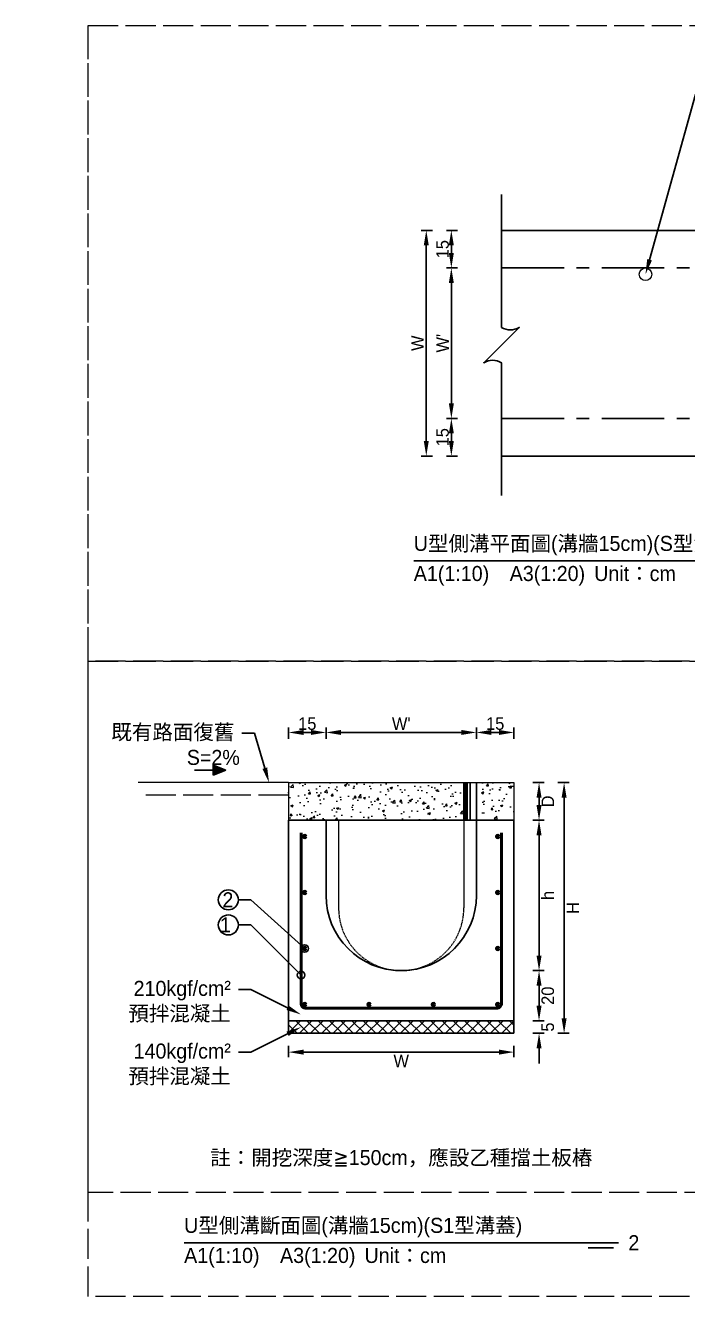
# Model space of a CAD drawing. Extents: x -8520 to 1950, y -2159 to 466.
# Drawn here: x -1735 to -1471, y -1164 to -657 of the extents above; entities that cross this region are included whole.
import ezdxf
from ezdxf import colors
from ezdxf.entities.mleader import LeaderData, LeaderLine
from ezdxf.math import Vec2, Vec3

# ---------------------------------------------------------------- set-up
doc = ezdxf.new("R2010")
doc.units = 0
doc.header["$MEASUREMENT"] = 0
for name, pattern in [('ACAD_ISO02W100', [15, 12, -3]), ('CENTERX2', [4, 2.5, -0.5, 0.5, -0.5]), ('HIDDEN', [0.375, 0.25, -0.125])]:
    doc.linetypes.add(name, pattern=pattern)
doc.layers.add('一、4.基本-隱藏', color=9, linetype='ACAD_ISO02W100', lineweight=20, plot=False)
doc.layers.add('三、3.文字-註解文字', color=2, linetype='Continuous')
for name, color, linetype, lineweight in [('二、1.繪圖-既有設施', 8, 'Continuous', 20), ('二、2.繪圖-施作項目', 181, 'Continuous', 30), ('二、3.繪圖-排水流向', 170, 'Continuous', 30), ('二、4.繪圖-設計鋪面', 40, 'Continuous', 20), ('二、5.繪圖-鋼筋', 60, 'Continuous', 50), ('二、6.繪圖-其他施作項目', 35, 'Continuous', 30)]:
    doc.layers.add(name, color=color, linetype=linetype, lineweight=lineweight)
doc.styles.add('次圖名(詳圖)', font='MS PGothic.ttf', dxfattribs={"height": 6})
doc.styles.add('註解文字(詳圖)', font='MS PGothic.ttf', dxfattribs={"height": 5})
doc.dimstyles.new('註解文字(詳圖)', dxfattribs={"dimtxt": 6, "dimasz": 6, "dimexe": 2, "dimexo": 5, "dimgap": 1, "dimtad": 2, "dimzin": 0, "dimdsep": 46, "dimtxsty": '註解文字(詳圖)', "dimcen": 0.1, "dimclrd": 256, "dimclre": 256, "dimclrt": 256, "dimadec": 0, "dimazin": 0, "dimtfac": 1, "dimtofl": 0, "dimtmove": 0, "dimatfit": 3, "dimfxlon": 1, "dimtolj": 1, "dimtzin": 0, "dimlwd": -1, "dimlwe": -1, "dimarcsym": 1})

# ---------------------------------------------------------------- blocks, each defined once
blk = doc.blocks.new('*D97')
at = {"layer": 'Defpoints', "color": 0, "transparency": 16777216}
for p in [(-1545, -738.75), (-1565, -753.75), (-1545, -753.75)]:
    blk.add_point(p, dxfattribs=at)
at = {"layer": '三、3.文字-註解文字', "transparency": 16777216}
for p, q in [((-1562.5, -738.75), (-1567, -738.75)), ((-1565, -744.75), (-1565, -747.75)), ((-1562.5, -753.75), (-1567, -753.75))]:
    blk.add_line(p, q, dxfattribs=at)
for points in [[(-1566, -744.75), (-1564, -744.75), (-1565, -738.75)], [(-1566, -747.75), (-1564, -747.75), (-1565, -753.75)]]:
    blk.add_solid(points, dxfattribs=at)
at = {"layer": '三、3.文字-註解文字', "transparency": 16777216, "insert": (-1568.5, -746.25), "char_height": 5, "attachment_point": 5, "rotation": 90, "style": '註解文字(詳圖)'}
blk.add_mtext('\\A1;15', dxfattribs=at)
blk = doc.blocks.new('*D98')
at = {"layer": 'Defpoints', "color": 0, "transparency": 16777216}
for p in [(-1545, -753.75), (-1565, -813.75), (-1545, -813.75)]:
    blk.add_point(p, dxfattribs=at)
at = {"layer": '三、3.文字-註解文字', "transparency": 16777216}
for p, q in [((-1562.5, -753.75), (-1567, -753.75)), ((-1565, -759.75), (-1565, -807.75)), ((-1562.5, -813.75), (-1567, -813.75))]:
    blk.add_line(p, q, dxfattribs=at)
for points in [[(-1566, -759.75), (-1564, -759.75), (-1565, -753.75)], [(-1566, -807.75), (-1564, -807.75), (-1565, -813.75)]]:
    blk.add_solid(points, dxfattribs=at)
at = {"layer": '三、3.文字-註解文字', "transparency": 16777216, "insert": (-1568.5, -783.75), "char_height": 5, "attachment_point": 5, "rotation": 90, "style": '註解文字(詳圖)'}
blk.add_mtext("\\A1;W'", dxfattribs=at)
blk = doc.blocks.new('*D99')
at = {"layer": 'Defpoints', "color": 0, "transparency": 16777216}
for p in [(-1545, -813.75), (-1565, -828.75), (-1545, -828.75)]:
    blk.add_point(p, dxfattribs=at)
at = {"layer": '三、3.文字-註解文字', "transparency": 16777216}
for p, q in [((-1562.5, -813.75), (-1567, -813.75)), ((-1565, -819.75), (-1565, -822.75)), ((-1562.5, -828.75), (-1567, -828.75))]:
    blk.add_line(p, q, dxfattribs=at)
for points in [[(-1566, -819.75), (-1564, -819.75), (-1565, -813.75)], [(-1566, -822.75), (-1564, -822.75), (-1565, -828.75)]]:
    blk.add_solid(points, dxfattribs=at)
at = {"layer": '三、3.文字-註解文字', "transparency": 16777216, "insert": (-1568.5, -821.25), "char_height": 5, "attachment_point": 5, "rotation": 90, "style": '註解文字(詳圖)'}
blk.add_mtext('\\A1;15', dxfattribs=at)
blk = doc.blocks.new('排水流向')
at = {"layer": '二、3.繪圖-排水流向'}
h = blk.add_hatch(color=256, dxfattribs=at)
h.dxf.hatch_style = 1
h.paths.add_polyline_path([(0, 1), (0, -1), (2.5, 0)])
for points in [[(-3.75, 0), (0, 0)], [(0, 1), (0, -1)], [(2.5, 0), (0, 1)], [(2.5, 0), (0, -1)]]:
    blk.add_lwpolyline(points, dxfattribs=at)
blk = doc.blocks.new('*D115')
at = {"layer": 'Defpoints', "color": 0, "transparency": 16777216}
for p in [(-1615, -939), (-1615, -974), (-1555, -974)]:
    blk.add_point(p, dxfattribs=at)
at = {"layer": '三、3.文字-註解文字', "transparency": 16777216}
for p, q in [((-1615, -941.5), (-1615, -937)), ((-1555, -941.5), (-1555, -937)), ((-1561, -939), (-1609, -939))]:
    blk.add_line(p, q, dxfattribs=at)
for points in [[(-1609, -938), (-1609, -940), (-1615, -939)], [(-1561, -938), (-1561, -940), (-1555, -939)]]:
    blk.add_solid(points, dxfattribs=at)
at = {"layer": '三、3.文字-註解文字', "transparency": 16777216, "insert": (-1585, -935.5), "char_height": 5, "attachment_point": 5, "style": '註解文字(詳圖)'}
blk.add_mtext("\\A1;W'", dxfattribs=at)
blk = doc.blocks.new('*D116')
at = {"layer": 'Defpoints', "color": 0, "transparency": 16777216}
for p in [(-1630, -939), (-1630, -974), (-1615, -974)]:
    blk.add_point(p, dxfattribs=at)
at = {"layer": '三、3.文字-註解文字', "transparency": 16777216}
for p, q in [((-1630, -941.5), (-1630, -937)), ((-1615, -941.5), (-1615, -937)), ((-1621, -939), (-1624, -939))]:
    blk.add_line(p, q, dxfattribs=at)
for points in [[(-1624, -938), (-1624, -940), (-1630, -939)], [(-1621, -938), (-1621, -940), (-1615, -939)]]:
    blk.add_solid(points, dxfattribs=at)
at = {"layer": '三、3.文字-註解文字', "transparency": 16777216, "insert": (-1622.5, -935.5), "char_height": 5, "attachment_point": 5, "style": '註解文字(詳圖)'}
blk.add_mtext('\\A1;15', dxfattribs=at)
blk = doc.blocks.new('*D117')
at = {"layer": 'Defpoints', "color": 0, "transparency": 16777216}
for p in [(-1555, -939), (-1555, -974), (-1540, -974)]:
    blk.add_point(p, dxfattribs=at)
at = {"layer": '三、3.文字-註解文字', "transparency": 16777216}
for p, q in [((-1555, -941.5), (-1555, -937)), ((-1540, -941.5), (-1540, -937)), ((-1546, -939), (-1549, -939))]:
    blk.add_line(p, q, dxfattribs=at)
for points in [[(-1549, -938), (-1549, -940), (-1555, -939)], [(-1546, -938), (-1546, -940), (-1540, -939)]]:
    blk.add_solid(points, dxfattribs=at)
at = {"layer": '三、3.文字-註解文字', "transparency": 16777216, "insert": (-1547.5, -935.5), "char_height": 5, "attachment_point": 5, "style": '註解文字(詳圖)'}
blk.add_mtext('\\A1;15', dxfattribs=at)
blk = doc.blocks.new('*D133')
at = {"layer": 'Defpoints', "color": 0, "transparency": 16777216}
for p in [(-1630, -1059), (-1540, -1059), (-1630, -1066.5)]:
    blk.add_point(p, dxfattribs=at)
at = {"layer": '三、3.文字-註解文字', "transparency": 16777216}
for p, q in [((-1630, -1064), (-1630, -1068.5)), ((-1540, -1064), (-1540, -1068.5)), ((-1546, -1066.5), (-1624, -1066.5))]:
    blk.add_line(p, q, dxfattribs=at)
for points in [[(-1624, -1065.5), (-1624, -1067.5), (-1630, -1066.5)], [(-1546, -1065.5), (-1546, -1067.5), (-1540, -1066.5)]]:
    blk.add_solid(points, dxfattribs=at)
at = {"layer": '三、3.文字-註解文字', "transparency": 16777216, "insert": (-1585, -1070), "char_height": 5, "attachment_point": 5, "style": '註解文字(詳圖)'}
blk.add_mtext('\\A1;W', dxfattribs=at)
blk = doc.blocks.new('_Small')
at = {"color": 0, "linetype": 'ByBlock', "lineweight": -2}
blk.add_circle((0, 0), 0.25, dxfattribs=at)
blk = doc.blocks.new('*D168')
at = {"layer": 'Defpoints', "color": 0, "transparency": 16777216}
for p in [(-1585, -974), (-1530, -974), (-1585, -1034)]:
    blk.add_point(p, dxfattribs=at)
at = {"layer": '三、3.文字-註解文字', "transparency": 16777216}
for p, q in [((-1532.5, -974), (-1528, -974)), ((-1530, -1028), (-1530, -980)), ((-1532.5, -1034), (-1528, -1034))]:
    blk.add_line(p, q, dxfattribs=at)
for points in [[(-1531, -980), (-1529, -980), (-1530, -974)], [(-1531, -1028), (-1529, -1028), (-1530, -1034)]]:
    blk.add_solid(points, dxfattribs=at)
at = {"layer": '三、3.文字-註解文字', "transparency": 16777216, "insert": (-1526.5, -1004), "char_height": 5, "attachment_point": 5, "rotation": 90, "style": '註解文字(詳圖)'}
blk.add_mtext('\\A1;h', dxfattribs=at)
blk = doc.blocks.new('*D169')
at = {"layer": 'Defpoints', "color": 0, "transparency": 16777216}
for p in [(-1585, -1034), (-1585, -1054), (-1530, -1054)]:
    blk.add_point(p, dxfattribs=at)
at = {"layer": '三、3.文字-註解文字', "transparency": 16777216}
for p, q in [((-1532.5, -1034), (-1528, -1034)), ((-1530, -1040), (-1530, -1048)), ((-1532.5, -1054), (-1528, -1054))]:
    blk.add_line(p, q, dxfattribs=at)
for points in [[(-1531, -1040), (-1529, -1040), (-1530, -1034)], [(-1531, -1048), (-1529, -1048), (-1530, -1054)]]:
    blk.add_solid(points, dxfattribs=at)
at = {"layer": '三、3.文字-註解文字', "transparency": 16777216, "insert": (-1526.5, -1044), "char_height": 5, "attachment_point": 5, "rotation": 90, "style": '註解文字(詳圖)'}
blk.add_mtext('\\A1;20', dxfattribs=at)
blk = doc.blocks.new('*D170')
at = {"layer": 'Defpoints', "color": 0, "transparency": 16777216}
for p in [(-1585, -1054), (-1585, -1059), (-1530, -1059)]:
    blk.add_point(p, dxfattribs=at)
at = {"layer": '三、3.文字-註解文字', "transparency": 16777216}
for p, q in [((-1530, -1048), (-1530, -1042)), ((-1532.5, -1054), (-1528, -1054)), ((-1532.5, -1059), (-1528, -1059)), ((-1530, -1065), (-1530, -1071))]:
    blk.add_line(p, q, dxfattribs=at)
for points in [[(-1531, -1048), (-1529, -1048), (-1530, -1054)], [(-1531, -1065), (-1529, -1065), (-1530, -1059)]]:
    blk.add_solid(points, dxfattribs=at)
at = {"layer": '三、3.文字-註解文字', "transparency": 16777216, "insert": (-1526.5, -1056.5), "char_height": 5, "attachment_point": 5, "rotation": 90, "style": '註解文字(詳圖)'}
blk.add_mtext('\\A1;5', dxfattribs=at)
blk = doc.blocks.new('*D171')
at = {"layer": 'Defpoints', "color": 0, "transparency": 16777216}
for p in [(-1540, -959), (-1530, -959), (-1540, -974)]:
    blk.add_point(p, dxfattribs=at)
at = {"layer": '三、3.文字-註解文字', "transparency": 16777216}
for p, q in [((-1532.5, -959), (-1528, -959)), ((-1530, -968), (-1530, -965)), ((-1532.5, -974), (-1528, -974))]:
    blk.add_line(p, q, dxfattribs=at)
for points in [[(-1531, -965), (-1529, -965), (-1530, -959)], [(-1531, -968), (-1529, -968), (-1530, -974)]]:
    blk.add_solid(points, dxfattribs=at)
at = {"layer": '三、3.文字-註解文字', "transparency": 16777216, "insert": (-1526.5, -966.5), "char_height": 5, "attachment_point": 5, "rotation": 90, "style": '註解文字(詳圖)'}
blk.add_mtext('\\A1;D', dxfattribs=at)
blk = doc.blocks.new('*D172')
at = {"layer": 'Defpoints', "color": 0, "transparency": 16777216}
for p in [(-1540, -959), (-1520, -959), (-1540, -1059)]:
    blk.add_point(p, dxfattribs=at)
at = {"layer": '三、3.文字-註解文字', "transparency": 16777216}
for p, q in [((-1522.5, -959), (-1518, -959)), ((-1520, -1053), (-1520, -965)), ((-1522.5, -1059), (-1518, -1059))]:
    blk.add_line(p, q, dxfattribs=at)
for points in [[(-1521, -965), (-1519, -965), (-1520, -959)], [(-1521, -1053), (-1519, -1053), (-1520, -1059)]]:
    blk.add_solid(points, dxfattribs=at)
at = {"layer": '三、3.文字-註解文字', "transparency": 16777216, "insert": (-1516.5, -1009), "char_height": 5, "attachment_point": 5, "rotation": 90, "style": '註解文字(詳圖)'}
blk.add_mtext('\\A1;H', dxfattribs=at)
blk = doc.blocks.new('*D377')
at = {"layer": 'Defpoints', "color": 0, "transparency": 16777216}
for p in [(-1575, -738.75), (-615, -738.75), (-1545, -828.75)]:
    blk.add_point(p, dxfattribs=at)
at = {"layer": '三、3.文字-註解文字', "transparency": 16777216}
for p, q in [((-1572.5, -738.75), (-1577, -738.75)), ((-1575, -822.75), (-1575, -744.75)), ((-1572.5, -828.75), (-1577, -828.75))]:
    blk.add_line(p, q, dxfattribs=at)
for points in [[(-1576, -744.75), (-1574, -744.75), (-1575, -738.75)], [(-1576, -822.75), (-1574, -822.75), (-1575, -828.75)]]:
    blk.add_solid(points, dxfattribs=at)
at = {"layer": '三、3.文字-註解文字', "transparency": 16777216, "insert": (-1578.5, -783.75), "char_height": 5, "attachment_point": 5, "rotation": 90, "style": '註解文字(詳圖)'}
blk.add_mtext('\\A1;W', dxfattribs=at)
blk = doc.blocks.new('*D378')
at = {"layer": 'Defpoints', "color": 0, "transparency": 16777216}
for p in [(-2505, -738.75), (-615, -738.75), (-2475, -828.75)]:
    blk.add_point(p, dxfattribs=at)
at = {"layer": '三、3.文字-註解文字', "transparency": 16777216}
for p, q in [((-2502.5, -738.75), (-2507, -738.75)), ((-2505, -822.75), (-2505, -744.75)), ((-2502.5, -828.75), (-2507, -828.75))]:
    blk.add_line(p, q, dxfattribs=at)
for points in [[(-2506, -744.75), (-2504, -744.75), (-2505, -738.75)], [(-2506, -822.75), (-2504, -822.75), (-2505, -828.75)]]:
    blk.add_solid(points, dxfattribs=at)
at = {"layer": '三、3.文字-註解文字', "transparency": 16777216, "insert": (-2508.5, -783.75), "char_height": 5, "attachment_point": 5, "rotation": 90, "style": '註解文字(詳圖)'}
blk.add_mtext('\\A1;W', dxfattribs=at)

msp = doc.modelspace()

# ---------------------------------------------------------------- hatches: boundary and pattern name
at = {"layer": '二、1.繪圖-既有設施'}
h = msp.add_hatch(dxfattribs=at)
h.set_pattern_fill('AR-CONC', color=256, scale=0.05)
h.set_pattern_definition([(50, (-816.028, -1203.119), (9.109233, -0.796954), [0.9525, -10.4775]), (355, (-816.028, -1203.119), (-1.76217, 9.55284), [0.762, -8.38203]), (100.4514, (-815.269, -1203.1855), (7.34706, 8.75589), [0.8095, -8.90451]), (46.1842, (-816.028, -1200.579), (13.55395, -2.10212), [1.42875, -15.71625]), (96.6356, (-814.899, -1200.754), (11.8702, 12.3713), [1.21425, -13.35678]), (351.1842, (-816.028, -1200.579), (11.8702, 12.3713), [1.143, -12.57299]), (21, (-814.758, -1201.214), (7.58072, -5.11326), [0.9525, -10.4775]), (326, (-814.758, -1201.214), (3.0901, 9.2094), [0.762, -8.382]), (71.4514, (-814.126, -1201.64), (10.67082, 4.09614), [0.8095, -8.9045]), (37.5, (-816.028, -1203.119), (0.15443, 4.227752), [0, -8.2804, 0, -8.509, 0, -8.41375]), (7.5, (-816.028, -1203.119), (3.340983, 5.009029), [0, -4.8514, 0, -8.0899, 0, -3.20675]), (327.5, (-818.86, -1203.119), (6.77953, -0.286437), [0, -3.175, 0, -9.906, 0, -13.1445]), (317.5, (-820.13, -1203.119), (7.40646, 1.271325), [0, -4.1275, 0, -6.5786, 0, -9.3345])])
h.paths.add_polyline_path([(-1560, -959), (-1630, -959), (-1630, -974), (-1560, -974)])
h.paths.add_polyline_path([(-1555, -974), (-1540, -974), (-1540, -959), (-1555, -959)])
at = {"layer": '二、2.繪圖-施作項目'}
h = msp.add_hatch(dxfattribs=at)
h.set_pattern_fill('ANSI37', color=256)
h.set_pattern_definition([(45, (-2086.3714, -1376.0178), (-2.245064, 2.245064), []), (135, (-2086.3714, -1376.0178), (-2.245064, -2.245064), [])])
h.paths.add_polyline_path([(-1630, -1054), (-1630, -1059), (-1540, -1059), (-1540, -1054)])
at = {"layer": '二、5.繪圖-鋼筋'}
h = msp.add_hatch(color=256, dxfattribs=at)
h.dxf.hatch_style = 1
h.paths.add_polyline_path([(-1623, -980.5, 1), (-1624, -980.5, 1)])
h = msp.add_hatch(color=256, dxfattribs=at)
h.dxf.hatch_style = 1
h.paths.add_polyline_path([(-1546, -980.5, 1), (-1547, -980.5, 1)])
h = msp.add_hatch(color=256, dxfattribs=at)
h.dxf.hatch_style = 1
h.paths.add_polyline_path([(-1623, -1002.84, 1), (-1624, -1002.84, 1)])
h = msp.add_hatch(color=256, dxfattribs=at)
h.dxf.hatch_style = 1
h.paths.add_polyline_path([(-1546, -1002.84, 1), (-1547, -1002.84, 1)])
h = msp.add_hatch(color=256, dxfattribs=at)
h.dxf.hatch_style = 1
h.paths.add_polyline_path([(-1623, -1025.17, 1), (-1624, -1025.17, 1)])
h = msp.add_hatch(color=256, dxfattribs=at)
h.dxf.hatch_style = 1
h.paths.add_polyline_path([(-1546, -1025.17, 1), (-1547, -1025.17, 1)])
h = msp.add_hatch(color=256, dxfattribs=at)
h.dxf.hatch_style = 1
h.paths.add_polyline_path([(-1623, -1047.5, 1), (-1624, -1047.5, 1)])
h = msp.add_hatch(color=256, dxfattribs=at)
h.dxf.hatch_style = 1
h.paths.add_polyline_path([(-1597.33, -1047.5, 1), (-1598.33, -1047.5, 1)])
h = msp.add_hatch(color=256, dxfattribs=at)
h.dxf.hatch_style = 1
h.paths.add_polyline_path([(-1571.66, -1047.5, 1), (-1572.66, -1047.5, 1)])
h = msp.add_hatch(color=256, dxfattribs=at)
h.dxf.hatch_style = 1
h.paths.add_polyline_path([(-1546, -1047.5, 1), (-1547, -1047.5, 1)])

# ---------------------------------------------------------------- linework, layer by layer
at = {"layer": '一、4.基本-隱藏'}
for points in [[(-1710, -657), (-930, -657), (-930, -910.5), (-1710, -910.5)], [(-1710, -657), (-930, -657), (-930, -1164), (-1710, -1164)], [(-1710, -910.5), (-1460, -910.5), (-1460, -1122.5), (-1710, -1122.5)]]:
    msp.add_lwpolyline(points, close=True, dxfattribs=at)
at = {"layer": '一、4.基本-隱藏', "linetype": 'HIDDEN'}
for points in [[(-1630, -974), (-1540, -974)], [(-1630, -974), (-1630, -1059)], [(-1610, -974), (-1610, -1009)], [(-1560, -974), (-1560, -1009)], [(-1540, -974), (-1540, -1059)]]:
    msp.add_lwpolyline(points, dxfattribs=at)
msp.add_arc((-1585, -1009), 25, 180, 0, dxfattribs=at)
at = {"layer": '三、3.文字-註解文字'}
msp.add_lwpolyline([(-1545, -844.5), (-1545, -791.571, 0.2828427), (-1552.071, -791.571), (-1537.929, -777.429, -0.2828427), (-1545, -777.429), (-1545, -724.5)], format="xyb", dxfattribs=at)
for points in [[(-1580, -870.5), (-1060, -870.5)], [(-1671.66, -1142.5), (-1498.34, -1142.5)], [(-1500.34, -1144.5), (-1510.34, -1144.5)]]:
    msp.add_lwpolyline(points, dxfattribs=at)
for centre in [(-1654, -1005.76), (-1654, -1015.76)]:
    msp.add_circle(centre, 4, dxfattribs=at)
at = {"layer": '二、1.繪圖-既有設施'}
for points in [[(-1630, -959), (-1540, -959)], [(-1630, -959), (-1630, -974)], [(-1540, -959), (-1540, -974)]]:
    msp.add_lwpolyline(points, dxfattribs=at)
msp.add_circle((-1487.5, -756.25), 2.5, dxfattribs=at)
at = {"layer": '二、2.繪圖-施作項目'}
for points in [[(-1545, -738.75), (-1095, -738.75)], [(-1545, -828.75), (-1095, -828.75)], [(-1630, -974), (-1540, -974)], [(-1630, -974), (-1630, -1059)], [(-1615, -974), (-1615, -1004)], [(-1555, -974), (-1555, -1004)], [(-1540, -974), (-1540, -1059)], [(-1630, -1054), (-1540, -1054)], [(-1630, -1059), (-1540, -1059)]]:
    msp.add_lwpolyline(points, dxfattribs=at)
at = {"layer": '二、2.繪圖-施作項目', "linetype": 'CENTERX2', "ltscale": 10}
for points in [[(-1545, -753.75), (-1095, -753.75)], [(-1545, -813.75), (-1095, -813.75)]]:
    msp.add_lwpolyline(points, dxfattribs=at)
at = {"layer": '二、2.繪圖-施作項目'}
msp.add_arc((-1585, -1004), 30, 180, 0, dxfattribs=at)
at = {"layer": '二、4.繪圖-設計鋪面'}
msp.add_lwpolyline([(-1630, -959), (-1690, -959)], dxfattribs=at)
at = {"layer": '二、4.繪圖-設計鋪面', "linetype": 'ACAD_ISO02W100'}
msp.add_lwpolyline([(-1630, -964), (-1690, -964)], dxfattribs=at)
at = {"layer": '二、5.繪圖-鋼筋'}
msp.add_lwpolyline([(-1545, -979), (-1545, -1047, -0.4142136), (-1547, -1049), (-1623, -1049, -0.4142136), (-1625, -1047), (-1625, -979)], format="xyb", dxfattribs=at)
for centre in [(-1623.5, -980.5), (-1546.5, -980.5), (-1623.5, -1002.84), (-1546.5, -1002.84), (-1623.5, -1025.17), (-1546.5, -1025.17), (-1623.5, -1047.5), (-1597.83, -1047.5), (-1572.16, -1047.5), (-1546.5, -1047.5)]:
    msp.add_circle(centre, 0.5, dxfattribs=at)
at = {"layer": '二、6.繪圖-其他施作項目'}
for points in [[(-1560, -959), (-1560, -974)], [(-1559.375, -959), (-1559.375, -974)], [(-1558.75, -959), (-1558.75, -974)], [(-1557.5, -959), (-1557.5, -974)], [(-1555, -959), (-1555, -974)]]:
    msp.add_lwpolyline(points, dxfattribs=at)

# ---------------------------------------------------------------- block references
at = {"xscale": 2, "yscale": 2, "zscale": 2}
msp.add_blockref('排水流向', (-1660, -954), dxfattribs=at)

# ---------------------------------------------------------------- texts
at = {"layer": '三、3.文字-註解文字', "char_height": 6}
for s, width, gutter_width, insert, attachment_point, style in [('{\\fMS PGothic|b0|i0|c128|p34;U型側溝平面圖(溝牆15cm)}(S型溝蓋)', 138.66243, 15, (-1580, -864.5), 4, '次圖名(詳圖)'), ('A1(1:10)\u3000A3(1:20){\\fMS PGothic|b0|i0|c128|p34;^IUnit：cm}', 136.03259, 15, (-1580, -876.5), 4, '次圖名(詳圖)'), ('{\\fMS PGothic|b0|i0|c128|p34;註：開挖深度≧150cm，應設乙種擋土板樁}', 156.49231, 30, (-1585, -1109), 5, '註解文字(詳圖)'), ('{\\fMS PGothic|b0|i0|c128|p34;U型側溝斷面圖(溝牆15cm)}(S1型溝蓋)', 141.88067, 15, (-1671.66, -1136.5), 4, '次圖名(詳圖)'), ('2', 3, 15, (-1494.34, -1142.5), 4, '次圖名(詳圖)'), ('A1(1:10)\u3000A3(1:20){\\fMS PGothic|b0|i0|c128|p34;^IUnit：cm}', 136.03259, 15, (-1671.66, -1148.5), 4, '次圖名(詳圖)')]:
    msp.add_mtext_dynamic_manual_height_columns(s, width=width, gutter_width=gutter_width, heights=[0], dxfattribs=dict(at, insert=insert, attachment_point=attachment_point, style=style))
at = {"layer": '二、3.繪圖-排水流向', "insert": (-1660, -949), "char_height": 6, "attachment_point": 5, "style": '註解文字(詳圖)'}
msp.add_mtext_dynamic_manual_height_columns('{\\fMS PGothic|b0|i0|c128|p34;S=2%}', width=10.17412, gutter_width=30, heights=[0], dxfattribs=at)

# ---------------------------------------------------------------- dimensions: what is measured, and where the dimension line sits
at = {"layer": '三、3.文字-註解文字'}
for base, p1, p2, text, picture, middle in [((-2505, -738.75), (-2475, -828.75), (-615, -738.75), 'W', '*D378', (-2508.5, -783.75)), ((-1575, -738.75), (-1545, -828.75), (-615, -738.75), 'W', '*D377', (-1578.5, -783.75)), ((-1565, -753.75), (-1545, -738.75), (-1545, -753.75), '15', '*D97', (-1568.5, -746.25)), ((-1565, -813.75), (-1545, -753.75), (-1545, -813.75), "W'", '*D98', (-1568.5, -783.75)), ((-1565, -828.75), (-1545, -813.75), (-1545, -828.75), '15', '*D99', (-1568.5, -821.25)), ((-1530, -959), (-1540, -974), (-1540, -959), 'D', '*D171', (-1526.5, -966.5)), ((-1520, -959), (-1540, -1059), (-1540, -959), 'H', '*D172', (-1516.5, -1009)), ((-1530, -974), (-1585, -1034), (-1585, -974), 'h', '*D168', (-1526.5, -1004)), ((-1530, -1054), (-1585, -1034), (-1585, -1054), '20', '*D169', (-1526.5, -1044)), ((-1530, -1059), (-1585, -1054), (-1585, -1059), '5', '*D170', (-1526.5, -1056.5))]:
    dim = msp.add_linear_dim(base=base, p1=p1, p2=p2, angle=90, text=text, dimstyle='註解文字(詳圖)', dxfattribs=at)
    dim.commit()
    dim.dimension.update_dxf_attribs({"geometry": picture, "text_midpoint": middle})
for base, p1, p2, text, picture, middle in [((-1630, -939), (-1615, -974), (-1630, -974), '15', '*D116', (-1622.5, -935.5)), ((-1615, -939), (-1555, -974), (-1615, -974), "W'", '*D115', (-1585, -935.5)), ((-1555, -939), (-1540, -974), (-1555, -974), '15', '*D117', (-1547.5, -935.5)), ((-1630, -1066.5), (-1540, -1059), (-1630, -1059), 'W', '*D133', (-1585, -1070))]:
    dim = msp.add_linear_dim(base=base, p1=p1, p2=p2, text=text, dimstyle='註解文字(詳圖)', dxfattribs=at)
    dim.commit()
    dim.dimension.update_dxf_attribs({"geometry": picture, "text_midpoint": middle})

# ---------------------------------------------------------------- leaders
ml = msp.add_multileader_mtext('Standard', dxfattribs=at)
ml.set_content('{\\fMS PGothic|b0|i0|c128|p34;%%C5cm}(2")PVC洩水孔(間距70~90cm)\\P(視現況調整)', color=256, style='註解文字(詳圖)')
ml.set_leader_properties(color=256, linetype='ByLayer', lineweight=-1)
ml.build(insert=Vec2(0, 0))
ml.multileader.update_dxf_attribs({"dogleg_length": 5, "arrow_head_size": 6})
ctx = ml.context
ctx.base_point, ctx.char_height, ctx.arrow_head_size, ctx.landing_gap_size, ctx.plane_origin = Vec3(-1462.5, -684.5), 6, 6, 3, Vec3(-1487.5, -767)
notes = []
notes.append((ctx, [(0, (1, 1, 0), (-1467.5, -684.5), (1, 0), 5, [(0, [(-1487.5, -756.25)], 0, [])])]))
ctx.mtext.insert, ctx.mtext.flow_direction = Vec3(-1459.5, -681.108), 5
ml = msp.add_multileader_mtext('Standard', dxfattribs=at)
ml.set_content('既有路面復舊', color=256, style='註解文字(詳圖)')
ml.set_leader_properties(color=256, linetype='ByLayer', lineweight=-1)
ml.build(insert=Vec2(0, 0))
ml.multileader.update_dxf_attribs({"dogleg_length": 5, "arrow_head_size": 6})
ctx = ml.context
ctx.base_point, ctx.char_height, ctx.arrow_head_size, ctx.landing_gap_size, ctx.plane_origin = Vec3(-1705.94, -939.25), 6, 6, 3, Vec3(-1722.575, -917.337)
ctx.text_align_type = 2
notes.append((ctx, [(1, (1, 1, 0), (-1643.599, -939.25), (-1, 0), 5, [(0, [(-1637.744, -959)], 0, [])])]))
ctx.mtext.insert, ctx.mtext.alignment, ctx.mtext.flow_direction = Vec3(-1651.599, -935.841), 3, 5
ml = msp.add_multileader_mtext('Standard', dxfattribs=at)
ml.set_content('2', color=256, style='註解文字(詳圖)')
ml.set_leader_properties(color=256, linetype='ByLayer', lineweight=-1)
ml.set_arrow_properties(name='SMALL')
ml.build(insert=Vec2(0, 0))
ml.multileader.update_dxf_attribs({"dogleg_length": 5, "arrow_head_size": 6})
ctx = ml.context
ctx.base_point, ctx.char_height, ctx.arrow_head_size, ctx.plane_origin = Vec3(-1657.477, -1005.76), 6, 6, Vec3(-1623.5, -1025.76)
ctx.text_align_type = 2
notes.append((ctx, [(0, (1, 1, 0), (-1645, -1005.76), (-1, 0), 5, [(0, [(-1623.5, -1025.17)], 0, [])])]))
ctx.mtext.insert, ctx.mtext.alignment, ctx.mtext.flow_direction = Vec3(-1652, -1002.76), 3, 5
ml = msp.add_multileader_mtext('Standard', dxfattribs=at)
ml.set_content('1', color=256, style='註解文字(詳圖)')
ml.set_leader_properties(color=256, linetype='ByLayer', lineweight=-1)
ml.set_arrow_properties(name='SMALL')
ml.build(insert=Vec2(0, 0))
ml.multileader.update_dxf_attribs({"dogleg_length": 5, "arrow_head_size": 6})
ctx = ml.context
ctx.base_point, ctx.char_height, ctx.arrow_head_size, ctx.landing_gap_size, ctx.plane_origin = Vec3(-1657.807, -1015.76), 6, 6, 3, Vec3(-1623.5, -1035.76)
ctx.text_align_type = 2
notes.append((ctx, [(0, (1, 1, 0), (-1645, -1015.76), (-1, 0), 5, [(0, [(-1625, -1035.76)], 0, [])])]))
ctx.mtext.insert, ctx.mtext.alignment, ctx.mtext.flow_direction = Vec3(-1653, -1012.76), 3, 5
ml = msp.add_multileader_mtext('Standard', dxfattribs=at)
ml.set_content('{\\fMS PGothic|b0|i0|c128|p34;210kgf/cm²}\\P預拌{\\fMS PGothic|b0|i0|c128|p34;混凝土}', color=256, style='註解文字(詳圖)')
ml.set_leader_properties(color=256, linetype='ByLayer', lineweight=-1)
ml.build(insert=Vec2(0, 0))
ml.multileader.update_dxf_attribs({"dogleg_length": 5, "arrow_head_size": 6})
ctx = ml.context
ctx.base_point, ctx.char_height, ctx.arrow_head_size, ctx.landing_gap_size, ctx.plane_origin = Vec3(-1698.477, -1041.51), 6, 6, 3, Vec3(-1625, -1051.51)
ctx.text_align_type = 2
notes.append((ctx, [(0, (1, 1, 0), (-1645, -1041.51), (-1, 0), 5, [(0, [(-1625, -1051.51)], 0, [])])]))
ctx.mtext.insert, ctx.mtext.alignment, ctx.mtext.flow_direction = Vec3(-1653, -1038.067), 3, 5
ml = msp.add_multileader_mtext('Standard', dxfattribs=at)
ml.set_content('{\\fMS PGothic|b0|i0|c128|p34;140kgf/cm²}\\P預拌{\\fMS PGothic|b0|i0|c128|p34;混凝土}', color=256, style='註解文字(詳圖)')
ml.set_leader_properties(color=256, linetype='ByLayer', lineweight=-1)
ml.build(insert=Vec2(0, 0))
ml.multileader.update_dxf_attribs({"dogleg_length": 5, "arrow_head_size": 6})
ctx = ml.context
ctx.base_point, ctx.char_height, ctx.arrow_head_size, ctx.landing_gap_size, ctx.plane_origin = Vec3(-1698.477, -1066.51), 6, 6, 3, Vec3(-1625, -1056.51)
ctx.text_align_type = 2
notes.append((ctx, [(0, (1, 1, 0), (-1645, -1066.51), (-1, 0), 5, [(0, [(-1625, -1056.51)], 0, [])])]))
ctx.mtext.insert, ctx.mtext.alignment, ctx.mtext.flow_direction = Vec3(-1653, -1063.067), 3, 5
for ctx, leaders in notes:
    for number, flags, end, landing, length, lines in leaders:
        leader = LeaderData()
        leader.index, (leader.has_last_leader_line, leader.has_dogleg_vector, leader.attachment_direction) = number, flags
        leader.last_leader_point, leader.dogleg_vector, leader.dogleg_length = Vec3(end), Vec3(landing), length
        for number, points, colour, breaks in lines:
            line = LeaderLine()
            line.index, line.vertices, line.color, line.breaks = number, Vec3.list(points), colors.encode_raw_color(colour), breaks
            leader.lines.append(line)
        ctx.leaders.append(leader)

doc.saveas('drawing.dxf')
